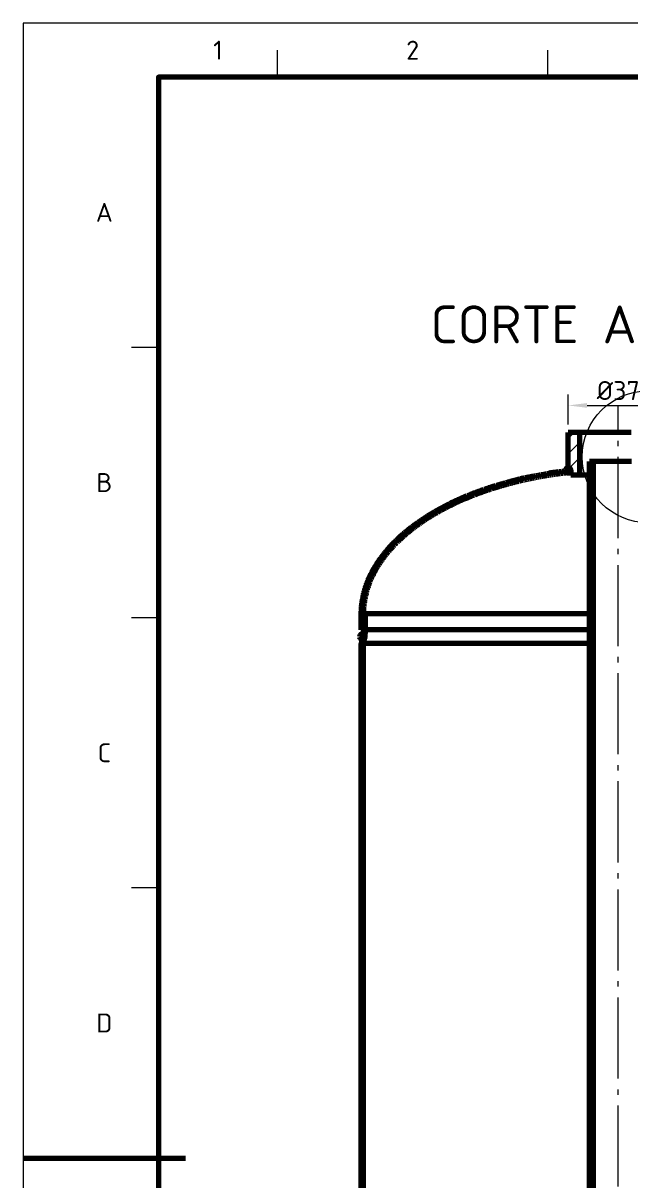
# Model space of a CAD drawing. Header units: millimetres. Extents: x 0 to 2208, y 0 to 420.
# Drawn here: x 480 to 592.3, y 205.8 to 420 of the extents above; entities that cross this region are included whole.
import ezdxf
from ezdxf.enums import TextEntityAlignment as Align

# ---------------------------------------------------------------- set-up
doc = ezdxf.new("R2010")
doc.units = ezdxf.units.MM
doc.linetypes.add('IRAM-F-TRAZO-PUNTO', pattern=[20, 15, -2, 1, -2])
for name, color, linetype, lineweight in [('01-VISIBLE', 7, 'CONTINUOUS', 70), ('03-EJE', 1, 'IRAM-F-TRAZO-PUNTO', 18), ('04-COTA', 3, 'CONTINUOUS', 18), ('05-RAYADO', 8, 'CONTINUOUS', 18), ('06-TEXTO', 7, 'CONTINUOUS', 25), ('07-RECUADRO', 7, 'CONTINUOUS', 70), ('08-FINA', 5, 'CONTINUOUS', 18)]:
    doc.layers.add(name, color=color, linetype=linetype, lineweight=lineweight)
doc.styles.add('ISO3098', font='isocpeur.ttf')
doc.dimstyles.new('FLAMA-IRAM', dxfattribs={"dimtxt": 3.5, "dimasz": 3.5, "dimexe": 2, "dimexo": 1.5, "dimgap": 1, "dimtad": 1, "dimdec": 1, "dimtxsty": 'ISO3098', "dimblk": 'IRAM_FLECHA', "dimblk1": 'IRAM_FLECHA', "dimblk2": 'IRAM_FLECHA', "dimcen": 2.5, "dimclrd": 256, "dimclre": 256, "dimclrt": 256, "dimazin": 3, "dimtfac": 1, "dimtmove": 0, "dimatfit": 3, "dimlwd": 18, "dimlwe": 18})

# ---------------------------------------------------------------- blocks, each defined once
blk = doc.blocks.new('IRAM_FLECHA')
blk.add_solid([(0, 0), (-1, 0.125), (-1, -0.125)])

msp = doc.modelspace()

# ---------------------------------------------------------------- hatches: boundary and pattern name
at = {"layer": '05-RAYADO'}
h = msp.add_hatch(dxfattribs=at)
h.set_pattern_fill('ANSI31', scale=0.62992)
h.paths.add_polyline_path([(582.906, 336.368), (581.245, 336.368), (581.245, 337.269), (580.75, 337.269), (580.75, 344.269), (582.906, 344.269)])
h = msp.add_hatch(color=7, dxfattribs=at)
h.dxf.hatch_style = 1
h.paths.add_polyline_path([(585.425, 81.131), (584.675, 81.131), (584.675, 338.869), (585.425, 338.869)])
h = msp.add_hatch(color=7, dxfattribs=at)
h.dxf.hatch_style = 1
h.paths.add_polyline_path([(542.9, 307.731), (542.5, 307.731), (542.5, 310.731), (542.501, 310.858), (542.502, 310.985), (542.505, 311.112), (542.508, 311.24), (542.513, 311.367), (542.519, 311.494), (542.526, 311.621), (542.533, 311.748), (542.542, 311.874), (542.552, 312.001), (542.563, 312.128), (542.575, 312.254), (542.589, 312.381), (542.603, 312.507), (542.618, 312.634), (542.634, 312.76), (542.651, 312.886), (542.67, 313.012), (542.689, 313.137), (542.709, 313.263), (542.731, 313.388), (542.753, 313.513), (542.776, 313.638), (542.801, 313.763), (542.826, 313.888), (542.852, 314.012), (542.88, 314.136), (542.908, 314.26), (542.937, 314.384), (542.967, 314.508), (542.998, 314.631), (543.03, 314.754), (543.063, 314.877), (543.097, 314.999), (543.132, 315.122), (543.168, 315.244), (543.205, 315.365), (543.243, 315.487), (543.281, 315.608), (543.321, 315.729), (543.361, 315.849), (543.403, 315.97), (543.445, 316.09), (543.488, 316.209), (543.532, 316.328), (543.577, 316.447), (543.622, 316.566), (543.669, 316.684), (543.716, 316.802), (543.765, 316.92), (543.814, 317.037), (543.864, 317.154), (543.914, 317.271), (543.966, 317.387), (544.018, 317.503), (544.072, 317.619), (544.125, 317.734), (544.18, 317.849), (544.236, 317.963), (544.292, 318.077), (544.349, 318.191), (544.407, 318.304), (544.465, 318.417), (544.524, 318.529), (544.584, 318.642), (544.645, 318.753), (544.707, 318.865), (544.769, 318.976), (544.832, 319.086), (544.895, 319.196), (544.959, 319.306), (545.024, 319.415), (545.09, 319.524), (545.156, 319.633), (545.223, 319.741), (545.29, 319.849), (545.359, 319.956), (545.427, 320.063), (545.497, 320.17), (545.567, 320.276), (545.638, 320.381), (545.709, 320.487), (545.781, 320.592), (545.853, 320.696), (545.927, 320.8), (546, 320.904), (546.075, 321.007), (546.149, 321.11), (546.225, 321.212), (546.301, 321.314), (546.377, 321.415), (546.454, 321.517), (546.532, 321.617), (546.61, 321.718), (546.689, 321.818), (546.768, 321.917), (546.848, 322.016), (546.928, 322.115), (547.009, 322.213), (547.09, 322.311), (547.172, 322.408), (547.254, 322.505), (547.337, 322.602), (547.42, 322.698), (547.504, 322.794), (547.588, 322.889), (547.673, 322.984), (547.758, 323.078), (547.843, 323.172), (547.929, 323.266), (548.016, 323.359), (548.103, 323.452), (548.19, 323.545), (548.278, 323.637), (548.366, 323.728), (548.454, 323.82), (548.543, 323.91), (548.633, 324.001), (548.722, 324.091), (548.813, 324.181), (548.903, 324.27), (548.994, 324.359), (549.086, 324.447), (549.177, 324.535), (549.269, 324.623), (549.362, 324.71), (549.455, 324.797), (549.548, 324.883), (549.642, 324.969), (549.736, 325.055), (549.83, 325.14), (549.925, 325.225), (550.02, 325.31), (550.115, 325.394), (550.211, 325.478), (550.307, 325.561), (550.403, 325.644), (550.5, 325.727), (550.597, 325.809), (550.694, 325.891), (550.792, 325.972), (550.89, 326.053), (550.988, 326.134), (551.086, 326.214), (551.185, 326.294), (551.284, 326.374), (551.384, 326.453), (551.484, 326.532), (551.584, 326.611), (551.684, 326.689), (551.785, 326.767), (551.886, 326.844), (551.987, 326.921), (552.088, 326.998), (552.19, 327.074), (552.292, 327.15), (552.394, 327.226), (552.497, 327.301), (552.599, 327.376), (552.702, 327.45), (552.806, 327.524), (552.909, 327.598), (553.013, 327.672), (553.117, 327.745), (553.221, 327.818), (553.326, 327.89), (553.431, 327.962), (553.536, 328.034), (553.641, 328.105), (553.746, 328.176), (553.852, 328.247), (553.958, 328.317), (554.064, 328.387), (554.17, 328.457), (554.277, 328.526), (554.384, 328.595), (554.491, 328.664), (554.598, 328.733), (554.705, 328.801), (554.813, 328.868), (554.921, 328.936), (555.029, 329.003), (555.137, 329.069), (555.246, 329.136), (555.354, 329.202), (555.463, 329.268), (555.572, 329.333), (555.681, 329.398), (555.791, 329.463), (555.901, 329.527), (556.01, 329.592), (556.12, 329.655), (556.23, 329.719), (556.341, 329.782), (556.451, 329.845), (556.562, 329.908), (556.673, 329.97), (556.784, 330.032), (556.895, 330.094), (557.007, 330.155), (557.118, 330.216), (557.23, 330.277), (557.342, 330.337), (557.454, 330.397), (557.566, 330.457), (557.678, 330.517), (557.791, 330.576), (557.904, 330.635), (558.016, 330.693), (558.129, 330.752), (558.243, 330.81), (558.356, 330.867), (558.469, 330.925), (558.583, 330.982), (558.697, 331.039), (558.811, 331.095), (558.925, 331.151), (559.039, 331.207), (559.153, 331.263), (559.268, 331.318), (559.382, 331.373), (559.497, 331.428), (559.612, 331.483), (559.727, 331.537), (559.842, 331.591), (559.957, 331.644), (560.073, 331.698), (560.188, 331.751), (560.304, 331.804), (560.42, 331.856), (560.536, 331.908), (560.652, 331.96), (560.768, 332.012), (560.884, 332.064), (561.001, 332.115), (561.117, 332.166), (561.234, 332.216), (561.351, 332.267), (561.468, 332.317), (561.585, 332.366), (561.702, 332.416), (561.819, 332.465), (561.936, 332.514), (562.054, 332.563), (562.171, 332.612), (562.289, 332.66), (562.407, 332.708), (562.524, 332.756), (562.642, 332.803), (562.76, 332.851), (562.879, 332.898), (562.997, 332.944), (563.115, 332.991), (563.234, 333.037), (563.352, 333.083), (563.471, 333.129), (563.59, 333.174), (563.709, 333.219), (563.828, 333.264), (563.947, 333.309), (564.066, 333.353), (564.185, 333.397), (564.304, 333.441), (564.424, 333.485), (564.543, 333.528), (564.663, 333.571), (564.783, 333.614), (564.903, 333.656), (565.023, 333.698), (565.143, 333.74), (565.263, 333.782), (565.383, 333.823), (565.504, 333.865), (565.624, 333.905), (565.744, 333.946), (565.865, 333.986), (565.986, 334.026), (566.107, 334.066), (566.227, 334.105), (566.348, 334.145), (566.469, 334.184), (566.591, 334.222), (566.712, 334.261), (566.833, 334.299), (566.954, 334.337), (567.076, 334.375), (567.197, 334.412), (567.319, 334.45), (567.44, 334.487), (567.562, 334.524), (567.684, 334.561), (567.806, 334.597), (567.928, 334.634), (568.049, 334.67), (568.171, 334.706), (568.293, 334.742), (568.415, 334.777), (568.538, 334.813), (568.66, 334.848), (568.782, 334.883), (568.904, 334.918), (569.026, 334.953), (569.149, 334.988), (569.271, 335.022), (569.394, 335.057), (569.516, 335.091), (569.639, 335.125), (569.761, 335.159), (569.884, 335.193), (570.006, 335.227), (570.129, 335.26), (570.252, 335.293), (570.375, 335.326), (570.497, 335.359), (570.62, 335.391), (570.743, 335.424), (570.867, 335.455), (570.99, 335.487), (571.113, 335.518), (571.236, 335.549), (571.36, 335.579), (571.483, 335.609), (571.607, 335.639), (571.731, 335.668), (571.855, 335.697), (571.979, 335.726), (572.103, 335.754), (572.227, 335.782), (572.351, 335.81), (572.475, 335.837), (572.599, 335.864), (572.724, 335.89), (572.848, 335.916), (572.973, 335.942), (573.097, 335.967), (573.222, 335.992), (573.347, 336.017), (573.471, 336.042), (573.596, 336.066), (573.721, 336.09), (573.846, 336.113), (573.971, 336.137), (574.096, 336.16), (574.221, 336.183), (574.346, 336.206), (574.471, 336.229), (574.596, 336.252), (574.722, 336.274), (574.847, 336.297), (574.972, 336.319), (575.097, 336.342), (575.222, 336.364), (575.347, 336.386), (575.473, 336.408), (575.598, 336.43), (575.723, 336.453), (575.848, 336.475), (575.974, 336.497), (576.099, 336.519), (576.224, 336.542), (576.349, 336.564), (576.474, 336.587), (576.599, 336.61), (576.724, 336.633), (576.849, 336.656), (576.974, 336.681), (577.099, 336.706), (577.223, 336.734), (577.345, 336.768), (577.464, 336.814), (577.587, 336.844), (577.713, 336.866), (577.838, 336.884), (577.964, 336.901), (578.09, 336.917), (578.217, 336.933), (578.343, 336.948), (578.469, 336.963), (578.595, 336.978), (578.722, 336.993), (578.848, 337.007), (578.974, 337.022), (579.101, 337.036), (579.227, 337.05), (579.354, 337.064), (579.48, 337.078), (579.606, 337.092), (579.733, 337.106), (579.859, 337.119), (579.986, 337.133), (580.112, 337.147), (580.238, 337.161), (580.365, 337.174), (580.491, 337.188), (580.618, 337.201), (580.744, 337.215), (580.871, 337.228), (580.997, 337.242), (581.124, 337.255), (581.25, 337.269), (581.25, 336.868), (581.125, 336.855), (581, 336.841), (580.875, 336.827), (580.751, 336.813), (580.626, 336.799), (580.501, 336.784), (580.376, 336.77), (580.251, 336.755), (580.127, 336.74), (580.002, 336.725), (579.877, 336.709), (579.753, 336.694), (579.628, 336.678), (579.504, 336.662), (579.379, 336.646), (579.254, 336.63), (579.13, 336.613), (579.005, 336.596), (578.881, 336.579), (578.757, 336.562), (578.632, 336.545), (578.508, 336.527), (578.383, 336.509), (578.259, 336.491), (578.135, 336.473), (578.011, 336.455), (577.886, 336.436), (577.762, 336.417), (577.638, 336.398), (577.514, 336.379), (577.39, 336.36), (577.266, 336.34), (577.142, 336.321), (577.018, 336.301), (576.894, 336.28), (576.77, 336.26), (576.646, 336.239), (576.522, 336.219), (576.398, 336.198), (576.274, 336.176), (576.15, 336.155), (576.027, 336.133), (575.903, 336.112), (575.779, 336.09), (575.656, 336.067), (575.532, 336.045), (575.409, 336.022), (575.285, 336), (575.162, 335.977), (575.038, 335.953), (574.915, 335.93), (574.791, 335.906), (574.668, 335.882), (574.545, 335.858), (574.422, 335.834), (574.298, 335.809), (574.175, 335.785), (574.052, 335.76), (573.929, 335.735), (573.806, 335.709), (573.683, 335.684), (573.56, 335.658), (573.437, 335.632), (573.314, 335.606), (573.192, 335.58), (573.069, 335.553), (572.946, 335.526), (572.823, 335.499), (572.701, 335.472), (572.578, 335.444), (572.456, 335.417), (572.333, 335.389), (572.211, 335.361), (572.088, 335.333), (571.966, 335.304), (571.844, 335.275), (571.722, 335.246), (571.599, 335.217), (571.477, 335.188), (571.355, 335.158), (571.233, 335.128), (571.111, 335.098), (570.989, 335.068), (570.867, 335.038), (570.746, 335.007), (570.624, 334.976), (570.502, 334.945), (570.381, 334.913), (570.259, 334.882), (570.137, 334.85), (570.016, 334.818), (569.895, 334.786), (569.773, 334.753), (569.652, 334.721), (569.531, 334.688), (569.41, 334.655), (569.288, 334.621), (569.167, 334.588), (569.046, 334.554), (568.926, 334.52), (568.805, 334.486), (568.684, 334.451), (568.563, 334.416), (568.443, 334.381), (568.322, 334.346), (568.201, 334.311), (568.081, 334.275), (567.961, 334.239), (567.84, 334.203), (567.72, 334.167), (567.6, 334.13), (567.48, 334.093), (567.36, 334.056), (567.24, 334.019), (567.12, 333.982), (567, 333.944), (566.88, 333.906), (566.761, 333.868), (566.641, 333.829), (566.522, 333.791), (566.402, 333.752), (566.283, 333.713), (566.164, 333.673), (566.044, 333.634), (565.925, 333.594), (565.806, 333.554), (565.687, 333.513), (565.568, 333.473), (565.45, 333.432), (565.331, 333.391), (565.212, 333.349), (565.094, 333.308), (564.975, 333.266), (564.857, 333.224), (564.739, 333.182), (564.621, 333.139), (564.502, 333.096), (564.384, 333.053), (564.267, 333.01), (564.149, 332.966), (564.031, 332.923), (563.913, 332.879), (563.796, 332.834), (563.678, 332.79), (563.561, 332.745), (563.444, 332.7), (563.327, 332.654), (563.21, 332.609), (563.093, 332.563), (562.976, 332.517), (562.859, 332.471), (562.742, 332.424), (562.626, 332.377), (562.509, 332.33), (562.393, 332.283), (562.277, 332.235), (562.161, 332.187), (562.045, 332.139), (561.929, 332.091), (561.813, 332.042), (561.697, 331.993), (561.582, 331.944), (561.466, 331.894), (561.351, 331.844), (561.236, 331.794), (561.121, 331.744), (561.006, 331.694), (560.891, 331.643), (560.776, 331.592), (560.661, 331.54), (560.547, 331.489), (560.433, 331.437), (560.318, 331.384), (560.204, 331.332), (560.09, 331.279), (559.976, 331.226), (559.863, 331.173), (559.749, 331.119), (559.636, 331.065), (559.522, 331.011), (559.409, 330.957), (559.296, 330.902), (559.183, 330.847), (559.07, 330.792), (558.958, 330.736), (558.845, 330.68), (558.733, 330.624), (558.62, 330.568), (558.508, 330.511), (558.396, 330.454), (558.285, 330.397), (558.173, 330.339), (558.062, 330.281), (557.95, 330.223), (557.839, 330.165), (557.728, 330.106), (557.617, 330.047), (557.507, 329.987), (557.396, 329.928), (557.286, 329.868), (557.176, 329.807), (557.065, 329.747), (556.956, 329.686), (556.846, 329.625), (556.736, 329.563), (556.627, 329.501), (556.518, 329.439), (556.409, 329.377), (556.3, 329.314), (556.191, 329.251), (556.083, 329.188), (555.975, 329.124), (555.867, 329.06), (555.759, 328.996), (555.651, 328.931), (555.543, 328.866), (555.436, 328.801), (555.329, 328.735), (555.222, 328.67), (555.115, 328.603), (555.009, 328.537), (554.902, 328.47), (554.796, 328.403), (554.69, 328.335), (554.585, 328.267), (554.479, 328.199), (554.374, 328.131), (554.269, 328.062), (554.164, 327.993), (554.059, 327.923), (553.955, 327.853), (553.851, 327.783), (553.747, 327.712), (553.643, 327.642), (553.54, 327.57), (553.436, 327.499), (553.333, 327.427), (553.231, 327.355), (553.128, 327.282), (553.026, 327.209), (552.924, 327.136), (552.822, 327.062), (552.721, 326.988), (552.619, 326.914), (552.518, 326.839), (552.418, 326.764), (552.317, 326.689), (552.217, 326.613), (552.117, 326.537), (552.017, 326.461), (551.918, 326.384), (551.819, 326.307), (551.72, 326.229), (551.622, 326.151), (551.523, 326.073), (551.425, 325.994), (551.328, 325.915), (551.23, 325.836), (551.133, 325.756), (551.037, 325.676), (550.94, 325.595), (550.844, 325.515), (550.748, 325.433), (550.653, 325.352), (550.558, 325.27), (550.463, 325.187), (550.368, 325.105), (550.274, 325.021), (550.18, 324.938), (550.087, 324.854), (549.994, 324.77), (549.901, 324.685), (549.809, 324.6), (549.716, 324.515), (549.625, 324.429), (549.533, 324.342), (549.442, 324.256), (549.352, 324.169), (549.262, 324.081), (549.172, 323.994), (549.082, 323.905), (548.993, 323.817), (548.905, 323.728), (548.817, 323.638), (548.729, 323.548), (548.641, 323.458), (548.554, 323.368), (548.468, 323.277), (548.382, 323.185), (548.296, 323.093), (548.211, 323.001), (548.126, 322.909), (548.041, 322.815), (547.958, 322.722), (547.874, 322.628), (547.791, 322.534), (547.708, 322.439), (547.626, 322.344), (547.545, 322.249), (547.463, 322.153), (547.383, 322.057), (547.303, 321.96), (547.223, 321.863), (547.144, 321.765), (547.065, 321.668), (546.987, 321.569), (546.909, 321.471), (546.832, 321.371), (546.755, 321.272), (546.679, 321.172), (546.604, 321.072), (546.529, 320.971), (546.454, 320.87), (546.381, 320.768), (546.307, 320.666), (546.235, 320.563), (546.163, 320.46), (546.091, 320.357), (546.02, 320.253), (545.95, 320.149), (545.881, 320.045), (545.812, 319.94), (545.744, 319.834), (545.676, 319.728), (545.609, 319.622), (545.543, 319.515), (545.477, 319.408), (545.412, 319.3), (545.348, 319.193), (545.285, 319.084), (545.222, 318.975), (545.159, 318.866), (545.098, 318.757), (545.037, 318.647), (544.977, 318.537), (544.917, 318.426), (544.858, 318.315), (544.8, 318.204), (544.742, 318.093), (544.685, 317.981), (544.629, 317.868), (544.573, 317.756), (544.518, 317.643), (544.464, 317.529), (544.411, 317.416), (544.358, 317.302), (544.306, 317.187), (544.254, 317.073), (544.204, 316.958), (544.155, 316.842), (544.106, 316.726), (544.058, 316.61), (544.012, 316.494), (543.966, 316.377), (543.921, 316.259), (543.878, 316.141), (543.835, 316.023), (543.793, 315.905), (543.753, 315.786), (543.714, 315.667), (543.675, 315.547), (543.638, 315.427), (543.602, 315.307), (543.567, 315.186), (543.533, 315.065), (543.5, 314.944), (543.468, 314.822), (543.437, 314.701), (543.407, 314.579), (543.377, 314.457), (543.348, 314.335), (543.32, 314.212), (543.292, 314.09), (543.265, 313.967), (543.238, 313.844), (543.212, 313.721), (543.187, 313.598), (543.162, 313.475), (543.138, 313.352), (543.114, 313.229), (543.09, 313.105), (543.067, 312.982), (543.045, 312.858), (543.023, 312.734), (543.004, 312.61), (542.985, 312.486), (542.969, 312.362), (542.956, 312.237), (542.944, 312.112), (542.934, 311.986), (542.926, 311.861), (542.919, 311.736), (542.914, 311.61), (542.91, 311.485), (542.906, 311.359), (542.904, 311.233), (542.902, 311.108), (542.901, 310.982), (542.9, 310.857), (542.9, 310.731)])
h = msp.add_hatch(color=7, dxfattribs=at)
h.dxf.hatch_style = 1
h.paths.add_polyline_path([(580.25, 337.269), (580.26, 337.37), (580.291, 337.466), (580.34, 337.555), (580.406, 337.631), (580.486, 337.693), (580.576, 337.738), (580.674, 337.763), (580.775, 337.768), (580.875, 337.753), (580.97, 337.718), (581.056, 337.664), (581.129, 337.595), (581.187, 337.512), (581.227, 337.419), (581.247, 337.32), (581.247, 337.218), (581.227, 337.119), (581.187, 337.026), (581.129, 336.943), (581.056, 336.874), (580.97, 336.82), (580.875, 336.785), (580.775, 336.77), (580.674, 336.775), (580.576, 336.8), (580.486, 336.845), (580.406, 336.907), (580.34, 336.983), (580.291, 337.072), (580.26, 337.168)])
h = msp.add_hatch(color=7, dxfattribs=at)
h.dxf.hatch_style = 1
h.paths.add_polyline_path([(542.9, 69.731), (542.5, 69.731), (542.5, 305.231), (542.9, 307.731), (542.9, 310.731), (543.3, 310.731), (543.3, 307.731), (542.9, 305.231)])
h = msp.add_hatch(color=7, dxfattribs=at)
h.dxf.hatch_style = 1
h.paths.add_polyline_path([(542.2, 306.481), (542.21, 306.582), (542.241, 306.678), (542.29, 306.767), (542.356, 306.843), (542.436, 306.905), (542.526, 306.95), (542.624, 306.975), (542.725, 306.98), (542.825, 306.965), (542.92, 306.93), (543.006, 306.876), (543.079, 306.807), (543.137, 306.724), (543.177, 306.631), (543.197, 306.532), (543.197, 306.43), (543.177, 306.331), (543.137, 306.238), (543.079, 306.155), (543.006, 306.086), (542.92, 306.032), (542.825, 305.997), (542.725, 305.982), (542.624, 305.987), (542.526, 306.012), (542.436, 306.057), (542.356, 306.119), (542.29, 306.195), (542.241, 306.284), (542.21, 306.38)])

# ---------------------------------------------------------------- linework, layer by layer
at = {"layer": '01-VISIBLE'}
for p, q in [((582.906, 344.269), (580.75, 344.269)), ((580.75, 337.269), (580.75, 344.269)), ((582.906, 336.368), (582.906, 344.269)), ((584.675, 81.131), (584.675, 338.869)), ((585.425, 338.869), (584.675, 338.869)), ((585.425, 81.131), (585.425, 338.869)), ((581.245, 337.269), (580.75, 337.269)), ((581.245, 336.368), (581.245, 337.269)), ((582.906, 336.368), (581.245, 336.368)), ((581.25, 337.269), (581.25, 336.868)), ((542.5, 307.731), (542.5, 310.731)), ((543.3, 310.731), (542.9, 310.731)), ((542.9, 307.731), (542.9, 310.731)), ((542.9, 310.731), (542.9, 307.731)), ((543.3, 307.731), (543.3, 310.731)), ((542.9, 307.731), (542.5, 305.231)), ((542.5, 307.731), (542.9, 307.731)), ((543.3, 307.731), (542.9, 305.231)), ((542.5, 69.731), (542.5, 305.231)), ((542.9, 69.731), (542.9, 305.231))]:
    msp.add_line(p, q, dxfattribs=at)
for points in [[(592.415, 344.269), (592.264, 344.269), (592.113, 344.269), (591.962, 344.269), (591.811, 344.269), (591.66, 344.269), (591.509, 344.269), (591.358, 344.269), (591.207, 344.269), (591.057, 344.269), (590.906, 344.269), (590.755, 344.269), (590.604, 344.269), (590.453, 344.269), (590.302, 344.269), (590.151, 344.269), (590, 344.269), (589.849, 344.269), (589.698, 344.269), (589.547, 344.269), (589.396, 344.269), (589.245, 344.269), (589.094, 344.269), (588.943, 344.269), (588.793, 344.269), (588.642, 344.269), (588.491, 344.269), (588.34, 344.269), (588.189, 344.269), (588.038, 344.269), (587.887, 344.269), (587.736, 344.269), (587.585, 344.269), (587.434, 344.269), (587.283, 344.269), (587.132, 344.269), (586.981, 344.269), (586.83, 344.269), (586.679, 344.269), (586.528, 344.269), (586.378, 344.269), (586.227, 344.269), (586.076, 344.269), (585.925, 344.269), (585.774, 344.269), (585.623, 344.269), (585.472, 344.269), (585.321, 344.269), (585.17, 344.269), (585.019, 344.269), (584.868, 344.269), (584.717, 344.269), (584.566, 344.269), (584.415, 344.269), (584.264, 344.269), (584.113, 344.269), (583.963, 344.269), (583.812, 344.269), (583.661, 344.269), (583.51, 344.269), (583.359, 344.269), (583.208, 344.269), (583.057, 344.269), (582.906, 344.269)], [(592.475, 338.869), (592.325, 338.869), (592.175, 338.869), (592.025, 338.869), (591.875, 338.869), (591.725, 338.869), (591.575, 338.869), (591.425, 338.869), (591.275, 338.869), (591.125, 338.869), (590.975, 338.869), (590.825, 338.869), (590.675, 338.869), (590.525, 338.869), (590.375, 338.869), (590.225, 338.869), (590.075, 338.869), (589.925, 338.869), (589.775, 338.869), (589.625, 338.869), (589.475, 338.869), (589.325, 338.869), (589.175, 338.869), (589.025, 338.869), (588.875, 338.869), (588.725, 338.869), (588.575, 338.869), (588.425, 338.869), (588.275, 338.869), (588.125, 338.869), (587.975, 338.869), (587.825, 338.869), (587.675, 338.869), (587.525, 338.869), (587.375, 338.869), (587.225, 338.869), (587.075, 338.869), (586.925, 338.869), (586.775, 338.869), (586.625, 338.869), (586.475, 338.869), (586.325, 338.869), (586.175, 338.869), (586.025, 338.869), (585.875, 338.869), (585.725, 338.869), (585.575, 338.869), (585.425, 338.869)], [(542.5, 310.731), (542.501, 310.881), (542.503, 311.031), (542.507, 311.181), (542.512, 311.331), (542.518, 311.481), (542.526, 311.631), (542.536, 311.781), (542.547, 311.93), (542.559, 312.08), (542.573, 312.229), (542.588, 312.378), (542.605, 312.527), (542.623, 312.676), (542.643, 312.825), (542.664, 312.974), (542.687, 313.122), (542.711, 313.27), (542.736, 313.418), (542.763, 313.566), (542.791, 313.713), (542.82, 313.86), (542.851, 314.007), (542.883, 314.154), (542.917, 314.3), (542.952, 314.446), (542.988, 314.591), (543.026, 314.737), (543.065, 314.881), (543.105, 315.026), (543.146, 315.17), (543.189, 315.314), (543.233, 315.457), (543.279, 315.6), (543.325, 315.743), (543.373, 315.885), (543.423, 316.027), (543.473, 316.168), (543.525, 316.309), (543.578, 316.45), (543.632, 316.59), (543.687, 316.729), (543.743, 316.868), (543.801, 317.007), (543.86, 317.145), (543.919, 317.282), (543.98, 317.419), (544.043, 317.556), (544.106, 317.692), (544.17, 317.828), (544.235, 317.963), (544.302, 318.097), (544.369, 318.231), (544.438, 318.365), (544.508, 318.498), (544.578, 318.63), (544.65, 318.762), (544.722, 318.893), (544.796, 319.024), (544.871, 319.154), (544.946, 319.284), (545.023, 319.413), (545.1, 319.541), (545.178, 319.669), (545.258, 319.797), (545.338, 319.924), (545.419, 320.05), (545.501, 320.176), (545.584, 320.301), (545.667, 320.425), (545.752, 320.549), (545.837, 320.673), (545.923, 320.795), (546.01, 320.918), (546.098, 321.039), (546.187, 321.16), (546.276, 321.281), (546.366, 321.401), (546.457, 321.52), (546.549, 321.639), (546.641, 321.757), (546.734, 321.875), (546.828, 321.992), (546.923, 322.108), (547.018, 322.224), (547.114, 322.339), (547.211, 322.454), (547.308, 322.568), (547.406, 322.682), (547.505, 322.795), (547.604, 322.907), (547.704, 323.019), (547.805, 323.13), (547.906, 323.241), (548.008, 323.351), (548.111, 323.461), (548.214, 323.57), (548.318, 323.678), (548.422, 323.786), (548.527, 323.894), (548.632, 324), (548.738, 324.107), (548.845, 324.212), (548.952, 324.317), (549.059, 324.422), (549.168, 324.526), (549.276, 324.629), (549.386, 324.732), (549.495, 324.834), (549.605, 324.936), (549.716, 325.038), (549.827, 325.138), (549.939, 325.238), (550.051, 325.338), (550.164, 325.437), (550.277, 325.536), (550.391, 325.634), (550.505, 325.731), (550.619, 325.828), (550.734, 325.925), (550.85, 326.02), (550.966, 326.116), (551.082, 326.211), (551.198, 326.305), (551.316, 326.399), (551.433, 326.492), (551.551, 326.585), (551.669, 326.677), (551.788, 326.769), (551.907, 326.86), (552.026, 326.951), (552.146, 327.041), (552.267, 327.131), (552.387, 327.22), (552.508, 327.309), (552.629, 327.397), (552.751, 327.485), (552.873, 327.573), (552.996, 327.659), (553.118, 327.746), (553.241, 327.831), (553.365, 327.917), (553.489, 328.002), (553.613, 328.086), (553.737, 328.17), (553.862, 328.253), (553.987, 328.336), (554.112, 328.419), (554.238, 328.501), (554.364, 328.582), (554.49, 328.664), (554.616, 328.744), (554.743, 328.824), (554.87, 328.904), (554.998, 328.983), (555.125, 329.062), (555.253, 329.14), (555.382, 329.218), (555.51, 329.296), (555.639, 329.373), (555.768, 329.449), (555.897, 329.526), (556.027, 329.601), (556.157, 329.676), (556.287, 329.751), (556.417, 329.826), (556.548, 329.899), (556.678, 329.973), (556.809, 330.046), (556.941, 330.119), (557.072, 330.191), (557.204, 330.263), (557.336, 330.334), (557.468, 330.405), (557.601, 330.475), (557.733, 330.546), (557.866, 330.615), (557.999, 330.684), (558.133, 330.753), (558.266, 330.822), (558.4, 330.89), (558.534, 330.957), (558.668, 331.024), (558.803, 331.091), (558.937, 331.158), (559.072, 331.223), (559.207, 331.289), (559.342, 331.354), (559.477, 331.419), (559.613, 331.483), (559.749, 331.547), (559.885, 331.611), (560.021, 331.674), (560.157, 331.736), (560.294, 331.799), (560.43, 331.861), (560.567, 331.922), (560.704, 331.984), (560.841, 332.044), (560.978, 332.105), (561.116, 332.165), (561.254, 332.225), (561.391, 332.284), (561.529, 332.343), (561.668, 332.402), (561.806, 332.46), (561.944, 332.518), (562.083, 332.575), (562.222, 332.632), (562.36, 332.689), (562.499, 332.746), (562.639, 332.802), (562.778, 332.858), (562.917, 332.913), (563.057, 332.968), (563.197, 333.023), (563.337, 333.077), (563.477, 333.131), (563.617, 333.184), (563.757, 333.238), (563.897, 333.29), (564.038, 333.343), (564.179, 333.395), (564.32, 333.447), (564.461, 333.498), (564.602, 333.549), (564.743, 333.6), (564.884, 333.65), (565.026, 333.7), (565.168, 333.749), (565.309, 333.798), (565.451, 333.847), (565.593, 333.895), (565.736, 333.943), (565.878, 333.99), (566.02, 334.038), (566.163, 334.084), (566.306, 334.131), (566.448, 334.177), (566.591, 334.223), (566.734, 334.268), (566.877, 334.313), (567.021, 334.358), (567.164, 334.402), (567.307, 334.446), (567.451, 334.49), (567.594, 334.534), (567.738, 334.577), (567.882, 334.62), (568.026, 334.663), (568.17, 334.705), (568.314, 334.748), (568.458, 334.79), (568.602, 334.831), (568.746, 334.873), (568.89, 334.914), (569.034, 334.955), (569.179, 334.996), (569.323, 335.037), (569.468, 335.078), (569.612, 335.118), (569.757, 335.158), (569.901, 335.198), (570.046, 335.238), (570.191, 335.277), (570.336, 335.316), (570.481, 335.355), (570.626, 335.393), (570.771, 335.431), (570.916, 335.468), (571.062, 335.505), (571.207, 335.541), (571.353, 335.577), (571.499, 335.613), (571.645, 335.648), (571.791, 335.682), (571.937, 335.716), (572.083, 335.75), (572.23, 335.783), (572.376, 335.815), (572.523, 335.847), (572.669, 335.878), (572.816, 335.909), (572.963, 335.94), (573.11, 335.97), (573.257, 335.999), (573.404, 336.028), (573.552, 336.057), (573.699, 336.085), (573.846, 336.113), (573.994, 336.141), (574.141, 336.169), (574.289, 336.196), (574.437, 336.223), (574.584, 336.25), (574.732, 336.276), (574.88, 336.303), (575.027, 336.329), (575.175, 336.355), (575.323, 336.382), (575.47, 336.408), (575.618, 336.434), (575.766, 336.46), (575.914, 336.486), (576.061, 336.513), (576.209, 336.539), (576.357, 336.565), (576.504, 336.592), (576.652, 336.619), (576.8, 336.647), (576.947, 336.675), (577.094, 336.705), (577.24, 336.738), (577.384, 336.782), (577.525, 336.831), (577.673, 336.859), (577.821, 336.882), (577.97, 336.902), (578.118, 336.921), (578.267, 336.939), (578.416, 336.957), (578.565, 336.975), (578.714, 336.992), (578.863, 337.009), (579.013, 337.026), (579.162, 337.043), (579.311, 337.059), (579.46, 337.076), (579.609, 337.092), (579.758, 337.108), (579.907, 337.125), (580.057, 337.141), (580.206, 337.157), (580.355, 337.173), (580.504, 337.189), (580.653, 337.205), (580.802, 337.221), (580.952, 337.237), (581.101, 337.253), (581.25, 337.269)], [(581.25, 336.868), (581.1, 336.852), (580.951, 336.835), (580.801, 336.819), (580.652, 336.802), (580.502, 336.785), (580.353, 336.767), (580.204, 336.749), (580.054, 336.731), (579.905, 336.713), (579.756, 336.694), (579.607, 336.675), (579.457, 336.656), (579.308, 336.637), (579.159, 336.617), (579.01, 336.597), (578.861, 336.576), (578.712, 336.556), (578.563, 336.535), (578.414, 336.514), (578.265, 336.492), (578.116, 336.47), (577.967, 336.448), (577.819, 336.426), (577.67, 336.403), (577.521, 336.38), (577.373, 336.357), (577.224, 336.334), (577.076, 336.31), (576.927, 336.286), (576.779, 336.262), (576.63, 336.237), (576.482, 336.212), (576.334, 336.187), (576.185, 336.161), (576.037, 336.135), (575.889, 336.109), (575.741, 336.083), (575.593, 336.056), (575.445, 336.029), (575.297, 336.002), (575.149, 335.974), (575.001, 335.946), (574.853, 335.918), (574.706, 335.89), (574.558, 335.861), (574.411, 335.832), (574.263, 335.802), (574.116, 335.773), (573.968, 335.743), (573.821, 335.712), (573.673, 335.682), (573.526, 335.651), (573.379, 335.62), (573.232, 335.588), (573.085, 335.556), (572.938, 335.524), (572.791, 335.492), (572.644, 335.459), (572.497, 335.426), (572.351, 335.393), (572.204, 335.359), (572.058, 335.325), (571.911, 335.291), (571.765, 335.257), (571.618, 335.222), (571.472, 335.187), (571.326, 335.151), (571.18, 335.115), (571.034, 335.079), (570.888, 335.043), (570.742, 335.006), (570.596, 334.969), (570.45, 334.931), (570.305, 334.894), (570.159, 334.856), (570.014, 334.817), (569.868, 334.779), (569.723, 334.74), (569.578, 334.701), (569.433, 334.661), (569.288, 334.621), (569.143, 334.581), (568.998, 334.54), (568.853, 334.499), (568.709, 334.458), (568.564, 334.417), (568.419, 334.375), (568.275, 334.332), (568.131, 334.29), (567.987, 334.247), (567.842, 334.204), (567.698, 334.16), (567.555, 334.116), (567.411, 334.072), (567.267, 334.028), (567.124, 333.983), (566.98, 333.938), (566.837, 333.892), (566.693, 333.846), (566.55, 333.8), (566.407, 333.753), (566.264, 333.706), (566.121, 333.659), (565.979, 333.612), (565.836, 333.564), (565.694, 333.515), (565.551, 333.467), (565.409, 333.418), (565.267, 333.368), (565.125, 333.319), (564.983, 333.269), (564.841, 333.218), (564.7, 333.168), (564.558, 333.117), (564.417, 333.065), (564.276, 333.013), (564.135, 332.961), (563.994, 332.909), (563.853, 332.856), (563.712, 332.802), (563.572, 332.749), (563.431, 332.695), (563.291, 332.641), (563.151, 332.586), (563.011, 332.531), (562.871, 332.475), (562.731, 332.42), (562.592, 332.363), (562.452, 332.307), (562.313, 332.25), (562.174, 332.193), (562.035, 332.135), (561.896, 332.077), (561.758, 332.018), (561.619, 331.96), (561.481, 331.9), (561.343, 331.841), (561.205, 331.781), (561.067, 331.721), (560.929, 331.66), (560.792, 331.599), (560.655, 331.537), (560.517, 331.475), (560.381, 331.413), (560.244, 331.35), (560.107, 331.287), (559.971, 331.224), (559.835, 331.16), (559.699, 331.095), (559.563, 331.031), (559.427, 330.966), (559.292, 330.9), (559.157, 330.834), (559.022, 330.768), (558.887, 330.701), (558.752, 330.634), (558.618, 330.566), (558.484, 330.499), (558.35, 330.43), (558.216, 330.361), (558.082, 330.292), (557.949, 330.222), (557.816, 330.152), (557.683, 330.082), (557.55, 330.011), (557.418, 329.94), (557.286, 329.868), (557.154, 329.795), (557.022, 329.723), (556.891, 329.65), (556.759, 329.576), (556.628, 329.502), (556.498, 329.428), (556.367, 329.353), (556.237, 329.278), (556.107, 329.202), (555.977, 329.126), (555.848, 329.049), (555.719, 328.972), (555.59, 328.894), (555.461, 328.816), (555.333, 328.738), (555.205, 328.659), (555.077, 328.579), (554.95, 328.5), (554.822, 328.419), (554.695, 328.338), (554.569, 328.257), (554.443, 328.175), (554.317, 328.093), (554.191, 328.01), (554.066, 327.927), (553.941, 327.844), (553.816, 327.759), (553.692, 327.675), (553.568, 327.59), (553.444, 327.504), (553.321, 327.418), (553.198, 327.331), (553.075, 327.244), (552.953, 327.157), (552.831, 327.068), (552.709, 326.98), (552.588, 326.891), (552.467, 326.801), (552.347, 326.711), (552.227, 326.62), (552.107, 326.529), (551.988, 326.438), (551.869, 326.345), (551.75, 326.253), (551.632, 326.159), (551.515, 326.066), (551.397, 325.971), (551.28, 325.877), (551.164, 325.781), (551.048, 325.686), (550.933, 325.589), (550.818, 325.492), (550.703, 325.395), (550.589, 325.297), (550.475, 325.198), (550.362, 325.099), (550.249, 324.999), (550.137, 324.899), (550.025, 324.799), (549.914, 324.697), (549.804, 324.595), (549.693, 324.493), (549.584, 324.39), (549.475, 324.286), (549.366, 324.182), (549.258, 324.078), (549.15, 323.972), (549.044, 323.867), (548.937, 323.76), (548.831, 323.653), (548.726, 323.546), (548.622, 323.438), (548.518, 323.329), (548.414, 323.22), (548.311, 323.11), (548.209, 322.999), (548.108, 322.888), (548.007, 322.777), (547.906, 322.665), (547.807, 322.552), (547.708, 322.439), (547.61, 322.325), (547.512, 322.21), (547.415, 322.095), (547.319, 321.98), (547.223, 321.864), (547.128, 321.747), (547.034, 321.629), (546.941, 321.511), (546.848, 321.393), (546.757, 321.274), (546.666, 321.154), (546.575, 321.034), (546.486, 320.913), (546.397, 320.791), (546.309, 320.669), (546.223, 320.546), (546.137, 320.423), (546.051, 320.299), (545.967, 320.174), (545.884, 320.049), (545.801, 319.923), (545.72, 319.797), (545.639, 319.67), (545.56, 319.542), (545.481, 319.414), (545.403, 319.285), (545.326, 319.156), (545.251, 319.026), (545.176, 318.895), (545.102, 318.764), (545.029, 318.633), (544.957, 318.501), (544.886, 318.368), (544.816, 318.235), (544.747, 318.101), (544.678, 317.967), (544.611, 317.833), (544.545, 317.698), (544.48, 317.562), (544.415, 317.426), (544.352, 317.29), (544.29, 317.153), (544.229, 317.015), (544.169, 316.877), (544.111, 316.738), (544.054, 316.599), (543.998, 316.459), (543.944, 316.319), (543.891, 316.178), (543.84, 316.037), (543.79, 315.895), (543.742, 315.752), (543.695, 315.609), (543.65, 315.466), (543.607, 315.322), (543.565, 315.177), (543.524, 315.032), (543.485, 314.887), (543.447, 314.742), (543.411, 314.596), (543.375, 314.45), (543.34, 314.303), (543.307, 314.156), (543.274, 314.01), (543.242, 313.863), (543.211, 313.715), (543.181, 313.568), (543.151, 313.421), (543.122, 313.273), (543.094, 313.125), (543.067, 312.977), (543.04, 312.829), (543.015, 312.681), (542.992, 312.532), (542.972, 312.383), (542.955, 312.234), (542.941, 312.084), (542.93, 311.934), (542.922, 311.784), (542.915, 311.633), (542.91, 311.483), (542.906, 311.333), (542.903, 311.182), (542.901, 311.032), (542.9, 310.881), (542.9, 310.731)], [(580.75, 336.769), (580.833, 336.769), (580.915, 336.769), (580.998, 336.769), (581.08, 336.769), (581.163, 336.769), (581.245, 336.769)], [(584.675, 336.368), (584.514, 336.368), (584.353, 336.368), (584.193, 336.368), (584.032, 336.368), (583.871, 336.368), (583.71, 336.368), (583.549, 336.368), (583.388, 336.368), (583.228, 336.368), (583.067, 336.368), (582.906, 336.368)], [(584.675, 310.731), (584.525, 310.731), (584.374, 310.731), (584.224, 310.731), (584.073, 310.731), (583.923, 310.731), (583.772, 310.731), (583.622, 310.731), (583.471, 310.731), (583.321, 310.731), (583.17, 310.731), (583.02, 310.731), (582.87, 310.731), (582.719, 310.731), (582.569, 310.731), (582.418, 310.731), (582.268, 310.731), (582.117, 310.731), (581.967, 310.731), (581.816, 310.731), (581.666, 310.731), (581.515, 310.731), (581.365, 310.731), (581.215, 310.731), (581.064, 310.731), (580.914, 310.731), (580.763, 310.731), (580.613, 310.731), (580.462, 310.731), (580.312, 310.731), (580.161, 310.731), (580.011, 310.731), (579.86, 310.731), (579.71, 310.731), (579.56, 310.731), (579.409, 310.731), (579.259, 310.731), (579.108, 310.731), (578.958, 310.731), (578.807, 310.731), (578.657, 310.731), (578.506, 310.731), (578.356, 310.731), (578.205, 310.731), (578.055, 310.731), (577.905, 310.731), (577.754, 310.731), (577.604, 310.731), (577.453, 310.731), (577.303, 310.731), (577.152, 310.731), (577.002, 310.731), (576.851, 310.731), (576.701, 310.731), (576.55, 310.731), (576.4, 310.731), (576.25, 310.731), (576.099, 310.731), (575.949, 310.731), (575.798, 310.731), (575.648, 310.731), (575.497, 310.731), (575.347, 310.731), (575.196, 310.731), (575.046, 310.731), (574.895, 310.731), (574.745, 310.731), (574.595, 310.731), (574.444, 310.731), (574.294, 310.731), (574.143, 310.731), (573.993, 310.731), (573.842, 310.731), (573.692, 310.731), (573.541, 310.731), (573.391, 310.731), (573.24, 310.731), (573.09, 310.731), (572.94, 310.731), (572.789, 310.731), (572.639, 310.731), (572.488, 310.731), (572.338, 310.731), (572.187, 310.731), (572.037, 310.731), (571.886, 310.731), (571.736, 310.731), (571.585, 310.731), (571.435, 310.731), (571.285, 310.731), (571.134, 310.731), (570.984, 310.731), (570.833, 310.731), (570.683, 310.731), (570.532, 310.731), (570.382, 310.731), (570.231, 310.731), (570.081, 310.731), (569.93, 310.731), (569.78, 310.731), (569.63, 310.731), (569.479, 310.731), (569.329, 310.731), (569.178, 310.731), (569.028, 310.731), (568.877, 310.731), (568.727, 310.731), (568.576, 310.731), (568.426, 310.731), (568.275, 310.731), (568.125, 310.731), (567.975, 310.731), (567.824, 310.731), (567.674, 310.731), (567.523, 310.731), (567.373, 310.731), (567.222, 310.731), (567.072, 310.731), (566.921, 310.731), (566.771, 310.731), (566.62, 310.731), (566.47, 310.731), (566.32, 310.731), (566.169, 310.731), (566.019, 310.731), (565.868, 310.731), (565.718, 310.731), (565.567, 310.731), (565.417, 310.731), (565.266, 310.731), (565.116, 310.731), (564.965, 310.731), (564.815, 310.731), (564.665, 310.731), (564.514, 310.731), (564.364, 310.731), (564.213, 310.731), (564.063, 310.731), (563.912, 310.731), (563.762, 310.731), (563.611, 310.731), (563.461, 310.731), (563.31, 310.731), (563.16, 310.731), (563.01, 310.731), (562.859, 310.731), (562.709, 310.731), (562.558, 310.731), (562.408, 310.731), (562.257, 310.731), (562.107, 310.731), (561.956, 310.731), (561.806, 310.731), (561.655, 310.731), (561.505, 310.731), (561.355, 310.731), (561.204, 310.731), (561.054, 310.731), (560.903, 310.731), (560.753, 310.731), (560.602, 310.731), (560.452, 310.731), (560.301, 310.731), (560.151, 310.731), (560, 310.731), (559.85, 310.731), (559.7, 310.731), (559.549, 310.731), (559.399, 310.731), (559.248, 310.731), (559.098, 310.731), (558.947, 310.731), (558.797, 310.731), (558.646, 310.731), (558.496, 310.731), (558.345, 310.731), (558.195, 310.731), (558.045, 310.731), (557.894, 310.731), (557.744, 310.731), (557.593, 310.731), (557.443, 310.731), (557.292, 310.731), (557.142, 310.731), (556.991, 310.731), (556.841, 310.731), (556.69, 310.731), (556.54, 310.731), (556.39, 310.731), (556.239, 310.731), (556.089, 310.731), (555.938, 310.731), (555.788, 310.731), (555.637, 310.731), (555.487, 310.731), (555.336, 310.731), (555.186, 310.731), (555.035, 310.731), (554.885, 310.731), (554.735, 310.731), (554.584, 310.731), (554.434, 310.731), (554.283, 310.731), (554.133, 310.731), (553.982, 310.731), (553.832, 310.731), (553.681, 310.731), (553.531, 310.731), (553.38, 310.731), (553.23, 310.731), (553.08, 310.731), (552.929, 310.731), (552.779, 310.731), (552.628, 310.731), (552.478, 310.731), (552.327, 310.731), (552.177, 310.731), (552.026, 310.731), (551.876, 310.731), (551.725, 310.731), (551.575, 310.731), (551.425, 310.731), (551.274, 310.731), (551.124, 310.731), (550.973, 310.731), (550.823, 310.731), (550.672, 310.731), (550.522, 310.731), (550.371, 310.731), (550.221, 310.731), (550.07, 310.731), (549.92, 310.731), (549.77, 310.731), (549.619, 310.731), (549.469, 310.731), (549.318, 310.731), (549.168, 310.731), (549.017, 310.731), (548.867, 310.731), (548.716, 310.731), (548.566, 310.731), (548.415, 310.731), (548.265, 310.731), (548.115, 310.731), (547.964, 310.731), (547.814, 310.731), (547.663, 310.731), (547.513, 310.731), (547.362, 310.731), (547.212, 310.731), (547.061, 310.731), (546.911, 310.731), (546.76, 310.731), (546.61, 310.731), (546.46, 310.731), (546.309, 310.731), (546.159, 310.731), (546.008, 310.731), (545.858, 310.731), (545.707, 310.731), (545.557, 310.731), (545.406, 310.731), (545.256, 310.731), (545.105, 310.731), (544.955, 310.731), (544.805, 310.731), (544.654, 310.731), (544.504, 310.731), (544.353, 310.731), (544.203, 310.731), (544.052, 310.731), (543.902, 310.731), (543.751, 310.731), (543.601, 310.731), (543.45, 310.731), (543.3, 310.731)], [(542.78, 306.981), (542.767, 306.981), (542.753, 306.981), (542.74, 306.981), (542.727, 306.981), (542.713, 306.981), (542.7, 306.981)], [(543.3, 307.731), (543.233, 307.731), (543.167, 307.731), (543.1, 307.731), (543.033, 307.731), (542.967, 307.731), (542.9, 307.731)], [(584.675, 307.731), (584.525, 307.731), (584.374, 307.731), (584.224, 307.731), (584.073, 307.731), (583.923, 307.731), (583.772, 307.731), (583.622, 307.731), (583.471, 307.731), (583.321, 307.731), (583.17, 307.731), (583.02, 307.731), (582.87, 307.731), (582.719, 307.731), (582.569, 307.731), (582.418, 307.731), (582.268, 307.731), (582.117, 307.731), (581.967, 307.731), (581.816, 307.731), (581.666, 307.731), (581.515, 307.731), (581.365, 307.731), (581.215, 307.731), (581.064, 307.731), (580.914, 307.731), (580.763, 307.731), (580.613, 307.731), (580.462, 307.731), (580.312, 307.731), (580.161, 307.731), (580.011, 307.731), (579.86, 307.731), (579.71, 307.731), (579.56, 307.731), (579.409, 307.731), (579.259, 307.731), (579.108, 307.731), (578.958, 307.731), (578.807, 307.731), (578.657, 307.731), (578.506, 307.731), (578.356, 307.731), (578.205, 307.731), (578.055, 307.731), (577.905, 307.731), (577.754, 307.731), (577.604, 307.731), (577.453, 307.731), (577.303, 307.731), (577.152, 307.731), (577.002, 307.731), (576.851, 307.731), (576.701, 307.731), (576.55, 307.731), (576.4, 307.731), (576.25, 307.731), (576.099, 307.731), (575.949, 307.731), (575.798, 307.731), (575.648, 307.731), (575.497, 307.731), (575.347, 307.731), (575.196, 307.731), (575.046, 307.731), (574.895, 307.731), (574.745, 307.731), (574.595, 307.731), (574.444, 307.731), (574.294, 307.731), (574.143, 307.731), (573.993, 307.731), (573.842, 307.731), (573.692, 307.731), (573.541, 307.731), (573.391, 307.731), (573.24, 307.731), (573.09, 307.731), (572.94, 307.731), (572.789, 307.731), (572.639, 307.731), (572.488, 307.731), (572.338, 307.731), (572.187, 307.731), (572.037, 307.731), (571.886, 307.731), (571.736, 307.731), (571.585, 307.731), (571.435, 307.731), (571.285, 307.731), (571.134, 307.731), (570.984, 307.731), (570.833, 307.731), (570.683, 307.731), (570.532, 307.731), (570.382, 307.731), (570.231, 307.731), (570.081, 307.731), (569.93, 307.731), (569.78, 307.731), (569.63, 307.731), (569.479, 307.731), (569.329, 307.731), (569.178, 307.731), (569.028, 307.731), (568.877, 307.731), (568.727, 307.731), (568.576, 307.731), (568.426, 307.731), (568.275, 307.731), (568.125, 307.731), (567.975, 307.731), (567.824, 307.731), (567.674, 307.731), (567.523, 307.731), (567.373, 307.731), (567.222, 307.731), (567.072, 307.731), (566.921, 307.731), (566.771, 307.731), (566.62, 307.731), (566.47, 307.731), (566.32, 307.731), (566.169, 307.731), (566.019, 307.731), (565.868, 307.731), (565.718, 307.731), (565.567, 307.731), (565.417, 307.731), (565.266, 307.731), (565.116, 307.731), (564.965, 307.731), (564.815, 307.731), (564.665, 307.731), (564.514, 307.731), (564.364, 307.731), (564.213, 307.731), (564.063, 307.731), (563.912, 307.731), (563.762, 307.731), (563.611, 307.731), (563.461, 307.731), (563.31, 307.731), (563.16, 307.731), (563.01, 307.731), (562.859, 307.731), (562.709, 307.731), (562.558, 307.731), (562.408, 307.731), (562.257, 307.731), (562.107, 307.731), (561.956, 307.731), (561.806, 307.731), (561.655, 307.731), (561.505, 307.731), (561.355, 307.731), (561.204, 307.731), (561.054, 307.731), (560.903, 307.731), (560.753, 307.731), (560.602, 307.731), (560.452, 307.731), (560.301, 307.731), (560.151, 307.731), (560, 307.731), (559.85, 307.731), (559.7, 307.731), (559.549, 307.731), (559.399, 307.731), (559.248, 307.731), (559.098, 307.731), (558.947, 307.731), (558.797, 307.731), (558.646, 307.731), (558.496, 307.731), (558.345, 307.731), (558.195, 307.731), (558.045, 307.731), (557.894, 307.731), (557.744, 307.731), (557.593, 307.731), (557.443, 307.731), (557.292, 307.731), (557.142, 307.731), (556.991, 307.731), (556.841, 307.731), (556.69, 307.731), (556.54, 307.731), (556.39, 307.731), (556.239, 307.731), (556.089, 307.731), (555.938, 307.731), (555.788, 307.731), (555.637, 307.731), (555.487, 307.731), (555.336, 307.731), (555.186, 307.731), (555.035, 307.731), (554.885, 307.731), (554.735, 307.731), (554.584, 307.731), (554.434, 307.731), (554.283, 307.731), (554.133, 307.731), (553.982, 307.731), (553.832, 307.731), (553.681, 307.731), (553.531, 307.731), (553.38, 307.731), (553.23, 307.731), (553.08, 307.731), (552.929, 307.731), (552.779, 307.731), (552.628, 307.731), (552.478, 307.731), (552.327, 307.731), (552.177, 307.731), (552.026, 307.731), (551.876, 307.731), (551.725, 307.731), (551.575, 307.731), (551.425, 307.731), (551.274, 307.731), (551.124, 307.731), (550.973, 307.731), (550.823, 307.731), (550.672, 307.731), (550.522, 307.731), (550.371, 307.731), (550.221, 307.731), (550.07, 307.731), (549.92, 307.731), (549.77, 307.731), (549.619, 307.731), (549.469, 307.731), (549.318, 307.731), (549.168, 307.731), (549.017, 307.731), (548.867, 307.731), (548.716, 307.731), (548.566, 307.731), (548.415, 307.731), (548.265, 307.731), (548.115, 307.731), (547.964, 307.731), (547.814, 307.731), (547.663, 307.731), (547.513, 307.731), (547.362, 307.731), (547.212, 307.731), (547.061, 307.731), (546.911, 307.731), (546.76, 307.731), (546.61, 307.731), (546.46, 307.731), (546.309, 307.731), (546.159, 307.731), (546.008, 307.731), (545.858, 307.731), (545.707, 307.731), (545.557, 307.731), (545.406, 307.731), (545.256, 307.731), (545.105, 307.731), (544.955, 307.731), (544.805, 307.731), (544.654, 307.731), (544.504, 307.731), (544.353, 307.731), (544.203, 307.731), (544.052, 307.731), (543.902, 307.731), (543.751, 307.731), (543.601, 307.731), (543.45, 307.731), (543.3, 307.731)], [(584.675, 305.231), (584.525, 305.231), (584.374, 305.231), (584.224, 305.231), (584.074, 305.231), (583.924, 305.231), (583.773, 305.231), (583.623, 305.231), (583.473, 305.231), (583.323, 305.231), (583.172, 305.231), (583.022, 305.231), (582.872, 305.231), (582.721, 305.231), (582.571, 305.231), (582.421, 305.231), (582.271, 305.231), (582.12, 305.231), (581.97, 305.231), (581.82, 305.231), (581.67, 305.231), (581.519, 305.231), (581.369, 305.231), (581.219, 305.231), (581.069, 305.231), (580.918, 305.231), (580.768, 305.231), (580.618, 305.231), (580.467, 305.231), (580.317, 305.231), (580.167, 305.231), (580.017, 305.231), (579.866, 305.231), (579.716, 305.231), (579.566, 305.231), (579.416, 305.231), (579.265, 305.231), (579.115, 305.231), (578.965, 305.231), (578.814, 305.231), (578.664, 305.231), (578.514, 305.231), (578.364, 305.231), (578.213, 305.231), (578.063, 305.231), (577.913, 305.231), (577.763, 305.231), (577.612, 305.231), (577.462, 305.231), (577.312, 305.231), (577.162, 305.231), (577.011, 305.231), (576.861, 305.231), (576.711, 305.231), (576.56, 305.231), (576.41, 305.231), (576.26, 305.231), (576.11, 305.231), (575.959, 305.231), (575.809, 305.231), (575.659, 305.231), (575.509, 305.231), (575.358, 305.231), (575.208, 305.231), (575.058, 305.231), (574.907, 305.231), (574.757, 305.231), (574.607, 305.231), (574.457, 305.231), (574.306, 305.231), (574.156, 305.231), (574.006, 305.231), (573.856, 305.231), (573.705, 305.231), (573.555, 305.231), (573.405, 305.231), (573.254, 305.231), (573.104, 305.231), (572.954, 305.231), (572.804, 305.231), (572.653, 305.231), (572.503, 305.231), (572.353, 305.231), (572.203, 305.231), (572.052, 305.231), (571.902, 305.231), (571.752, 305.231), (571.602, 305.231), (571.451, 305.231), (571.301, 305.231), (571.151, 305.231), (571, 305.231), (570.85, 305.231), (570.7, 305.231), (570.55, 305.231), (570.399, 305.231), (570.249, 305.231), (570.099, 305.231), (569.949, 305.231), (569.798, 305.231), (569.648, 305.231), (569.498, 305.231), (569.347, 305.231), (569.197, 305.231), (569.047, 305.231), (568.897, 305.231), (568.746, 305.231), (568.596, 305.231), (568.446, 305.231), (568.296, 305.231), (568.145, 305.231), (567.995, 305.231), (567.845, 305.231), (567.695, 305.231), (567.544, 305.231), (567.394, 305.231), (567.244, 305.231), (567.093, 305.231), (566.943, 305.231), (566.793, 305.231), (566.643, 305.231), (566.492, 305.231), (566.342, 305.231), (566.192, 305.231), (566.042, 305.231), (565.891, 305.231), (565.741, 305.231), (565.591, 305.231), (565.44, 305.231), (565.29, 305.231), (565.14, 305.231), (564.99, 305.231), (564.839, 305.231), (564.689, 305.231), (564.539, 305.231), (564.389, 305.231), (564.238, 305.231), (564.088, 305.231), (563.938, 305.231), (563.788, 305.231), (563.637, 305.231), (563.487, 305.231), (563.337, 305.231), (563.186, 305.231), (563.036, 305.231), (562.886, 305.231), (562.736, 305.231), (562.585, 305.231), (562.435, 305.231), (562.285, 305.231), (562.135, 305.231), (561.984, 305.231), (561.834, 305.231), (561.684, 305.231), (561.533, 305.231), (561.383, 305.231), (561.233, 305.231), (561.083, 305.231), (560.932, 305.231), (560.782, 305.231), (560.632, 305.231), (560.482, 305.231), (560.331, 305.231), (560.181, 305.231), (560.031, 305.231), (559.88, 305.231), (559.73, 305.231), (559.58, 305.231), (559.43, 305.231), (559.279, 305.231), (559.129, 305.231), (558.979, 305.231), (558.829, 305.231), (558.678, 305.231), (558.528, 305.231), (558.378, 305.231), (558.228, 305.231), (558.077, 305.231), (557.927, 305.231), (557.777, 305.231), (557.626, 305.231), (557.476, 305.231), (557.326, 305.231), (557.176, 305.231), (557.025, 305.231), (556.875, 305.231), (556.725, 305.231), (556.575, 305.231), (556.424, 305.231), (556.274, 305.231), (556.124, 305.231), (555.973, 305.231), (555.823, 305.231), (555.673, 305.231), (555.523, 305.231), (555.372, 305.231), (555.222, 305.231), (555.072, 305.231), (554.922, 305.231), (554.771, 305.231), (554.621, 305.231), (554.471, 305.231), (554.321, 305.231), (554.17, 305.231), (554.02, 305.231), (553.87, 305.231), (553.719, 305.231), (553.569, 305.231), (553.419, 305.231), (553.269, 305.231), (553.118, 305.231), (552.968, 305.231), (552.818, 305.231), (552.668, 305.231), (552.517, 305.231), (552.367, 305.231), (552.217, 305.231), (552.066, 305.231), (551.916, 305.231), (551.766, 305.231), (551.616, 305.231), (551.465, 305.231), (551.315, 305.231), (551.165, 305.231), (551.015, 305.231), (550.864, 305.231), (550.714, 305.231), (550.564, 305.231), (550.413, 305.231), (550.263, 305.231), (550.113, 305.231), (549.963, 305.231), (549.812, 305.231), (549.662, 305.231), (549.512, 305.231), (549.362, 305.231), (549.211, 305.231), (549.061, 305.231), (548.911, 305.231), (548.761, 305.231), (548.61, 305.231), (548.46, 305.231), (548.31, 305.231), (548.159, 305.231), (548.009, 305.231), (547.859, 305.231), (547.709, 305.231), (547.558, 305.231), (547.408, 305.231), (547.258, 305.231), (547.108, 305.231), (546.957, 305.231), (546.807, 305.231), (546.657, 305.231), (546.506, 305.231), (546.356, 305.231), (546.206, 305.231), (546.056, 305.231), (545.905, 305.231), (545.755, 305.231), (545.605, 305.231), (545.455, 305.231), (545.304, 305.231), (545.154, 305.231), (545.004, 305.231), (544.854, 305.231), (544.703, 305.231), (544.553, 305.231), (544.403, 305.231), (544.252, 305.231), (544.102, 305.231), (543.952, 305.231), (543.802, 305.231), (543.651, 305.231), (543.501, 305.231), (543.351, 305.231), (543.201, 305.231), (543.05, 305.231), (542.9, 305.231)]]:
    msp.add_lwpolyline(points, dxfattribs=at)
for centre, start, end in [((580.75, 337.269), 90, 180), ((580.75, 337.269), 180, -90), ((580.75, 337.269), -90, 90), ((542.7, 306.481), 90, 180), ((542.7, 306.481), 180, -90), ((542.7, 306.481), -90, 90)]:
    msp.add_arc(centre, 0.5, start, end, dxfattribs=at)
at = {"layer": '03-EJE'}
msp.add_line((590, 64.731), (590, 349.269), dxfattribs=at)
at = {"layer": '07-RECUADRO'}
msp.add_line((480, 210), (510, 210), dxfattribs=at)
msp.add_lwpolyline([(505, 10), (1064, 10), (1064, 410), (505, 410)], close=True, dxfattribs=at)
at = {"layer": '08-FINA'}
for p, q in [((527, 410), (527, 415)), ((577, 410), (577, 415)), ((505, 360), (500, 360)), ((505, 310), (500, 310)), ((505, 260), (500, 260))]:
    msp.add_line(p, q, dxfattribs=at)
msp.add_lwpolyline([(480, 0), (1074, 0), (1074, 420), (480, 420)], close=True, dxfattribs=at)
msp.add_circle((595.55, 339.769), 12.208, dxfattribs=at)

# ---------------------------------------------------------------- texts
at = {"layer": '06-TEXTO', "style": 'ISO3098'}
for s, height, p in [('1', 3.5, (516, 415)), ('2', 3.5, (552, 415)), ('A', 3.5, (495, 385)), ('CORTE A-A (1:2)', 7, (590, 364.269)), ('B', 3.5, (495, 335)), ('C', 3.5, (495, 285)), ('D', 3.5, (495, 235))]:
    msp.add_text(s, height=height, dxfattribs=at).set_placement(p, align=Align.MIDDLE_CENTER)

# ---------------------------------------------------------------- dimensions: what is measured, and where the dimension line sits
at = {"layer": '04-COTA'}
msp.add_linear_dim(base=(580.75, 349.269), p1=(580.75, 344.269), p2=(599.25, 344.269), dimstyle='FLAMA-IRAM', override={"dimlfac": 2, "dimpost": '%%c<>'}, dxfattribs=at).render()

doc.saveas('drawing.dxf')
